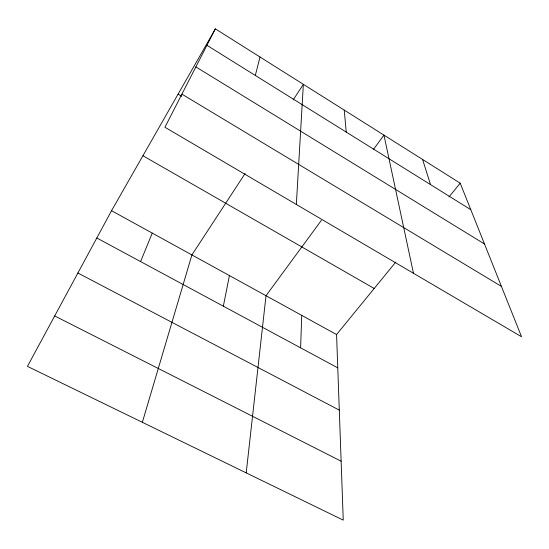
<?xml version="1.0" encoding="UTF-8"?>
<svg xmlns="http://www.w3.org/2000/svg" width="549" height="549" viewBox="0 0 549 549"><rect width="100%" height="100%" fill="white"/><g stroke="black" fill="none" stroke-linecap="round" stroke-linejoin="round"><path stroke-width="0.82" d="M300.619 347.84L301.724 315.373M296.343 204.461L303.357 84.326L293.166 99.932M246.206 472.881L266.018 295.719L321.405 220.3M223.347 306.191L229.427 275.577M255.319 75.453L260.013 57.007M142.356 422.311L191.91 254.928L245.08 173.539M140.585 261.578L152.258 233.105M215.359 28.864L164.926 127.258L521.55 336.77L460.206 183.181L215.359 28.864L111.55 210.699L27.45 366.361L343.255 520.136L336.571 334.554L395.795 262.038M373.45 149.431L383.957 135.123L413.472 273.278M448.952 196.954L460.206 183.181M54.694 315.943L341.135 461.201M77.889 273.004L339.296 410.13M96.809 237.985L337.772 367.871M111.55 210.699L336.571 334.554M142.925 155.738L374.198 288.486M181.904 94.14L501.436 286.406M178.096 94.14L181.76 96.343M195.863 66.896L484.493 243.989M206.932 45.306L470.795 209.697M422.6 159.478L430.505 184.594M344.223 110.081L346.247 132.103"/></g></svg>
